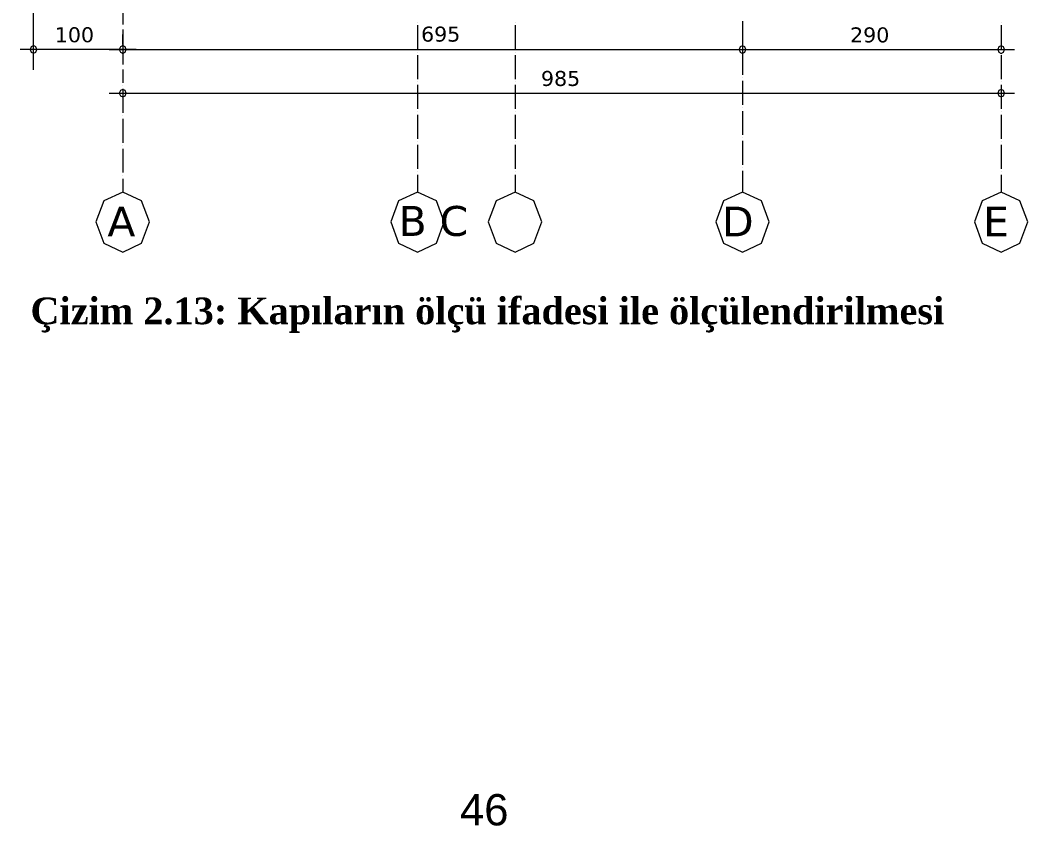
# Model space of a CAD drawing. Header units: millimetres. Extents: x 1.23 to 6.48, y 0.82 to 9.22.
# Drawn here: x 2.222 to 5.756, y 0.823 to 3.648 of the extents above; entities that cross this region are included whole.
import ezdxf

# ---------------------------------------------------------------- set-up
doc = ezdxf.new("R2010")
doc.units = ezdxf.units.MM
doc.layers.add('PDF_Geometry', color=7, linetype='Continuous', true_color=0x66ccff)
doc.layers.add('PDF_Text', color=7, linetype='Continuous')
doc.styles.add('PDF Arial', font='arial.ttf')
doc.styles.add('PDF Times New Roman Bold', font='timesbd.ttf')
doc.styles.add('PDF Verdana', font='verdana.ttf')

msp = doc.modelspace()

# ---------------------------------------------------------------- linework, layer by layer
at = {"layer": 'PDF_Geometry', "color": 7, "lineweight": 5}
for p, q in [((2.2693, 3.4734), (2.2693, 4.0188)), ((2.5818, 4.0188), (2.5818, 3.6321)), ((3.6153, 3.641), (3.6156, 3.641)), ((3.9579, 3.641), (3.9582, 3.641)), ((4.7553, 3.6446), (4.7553, 3.5607)), ((5.6619, 3.641), (5.6622, 3.641)), ((2.5818, 3.6148), (2.5818, 3.492)), ((3.6153, 3.6304), (3.6153, 3.5465)), ((3.9579, 3.6304), (3.9579, 3.5465)), ((4.7548, 3.6148), (4.7548, 3.492)), ((5.6619, 3.6304), (5.6619, 3.5465)), ((2.5818, 3.5621), (2.5818, 3.598)), ((2.6289, 3.5452), (2.2221, 3.5452)), ((2.2609, 3.5545), (2.2574, 3.5452)), ((2.2574, 3.5452), (2.2609, 3.5359)), ((2.2693, 3.5585), (2.2609, 3.5545)), ((2.2609, 3.5359), (2.2693, 3.5319)), ((2.2776, 3.5545), (2.2693, 3.5585)), ((2.2693, 3.5319), (2.2776, 3.5359)), ((2.2808, 3.5452), (2.2776, 3.5545)), ((2.2776, 3.5359), (2.2808, 3.5452)), ((2.5347, 3.5448), (4.802, 3.5448)), ((2.5735, 3.5545), (2.5699, 3.5452)), ((2.5735, 3.5541), (2.5699, 3.5448)), ((2.5699, 3.5452), (2.5735, 3.5359)), ((2.5699, 3.5448), (2.5735, 3.5355)), ((2.5818, 3.5585), (2.5735, 3.5545)), ((2.5818, 3.5576), (2.5735, 3.5541)), ((2.5735, 3.5359), (2.5818, 3.5319)), ((2.5735, 3.5355), (2.5818, 3.5315)), ((2.5901, 3.5545), (2.5818, 3.5585)), ((2.5901, 3.5541), (2.5818, 3.5576)), ((2.5818, 3.5319), (2.5901, 3.5359)), ((2.5818, 3.5315), (2.5901, 3.5355)), ((2.5937, 3.5452), (2.5901, 3.5545)), ((2.5937, 3.5448), (2.5901, 3.5541)), ((2.5901, 3.5359), (2.5937, 3.5452)), ((2.5901, 3.5355), (2.5937, 3.5448)), ((3.6153, 3.5359), (3.6156, 3.5359)), ((3.9579, 3.5359), (3.9582, 3.5359)), ((4.7077, 3.5448), (5.7087, 3.5448)), ((4.7465, 3.5541), (4.7434, 3.5448)), ((4.7465, 3.5541), (4.7434, 3.5448)), ((4.7434, 3.5448), (4.7465, 3.5355)), ((4.7434, 3.5448), (4.7465, 3.5355)), ((4.7548, 3.5576), (4.7465, 3.5541)), ((4.7548, 3.5576), (4.7465, 3.5541)), ((4.7465, 3.5355), (4.7548, 3.5315)), ((4.7465, 3.5355), (4.7548, 3.5315)), ((4.7632, 3.5541), (4.7548, 3.5576)), ((4.7632, 3.5541), (4.7548, 3.5576)), ((4.7548, 3.5315), (4.7632, 3.5355)), ((4.7548, 3.5315), (4.7632, 3.5355)), ((4.7553, 3.5501), (4.7556, 3.5501)), ((4.7553, 3.5395), (4.7553, 3.4556)), ((4.7668, 3.5448), (4.7632, 3.5541)), ((4.7668, 3.5448), (4.7632, 3.5541)), ((4.7632, 3.5355), (4.7668, 3.5448)), ((4.7632, 3.5355), (4.7668, 3.5448)), ((5.6536, 3.5541), (5.6501, 3.5448)), ((5.6501, 3.5448), (5.6536, 3.5355)), ((5.6619, 3.5576), (5.6536, 3.5541)), ((5.6536, 3.5355), (5.6619, 3.5315)), ((5.6702, 3.5541), (5.6619, 3.5576)), ((5.6619, 3.5359), (5.6622, 3.5359)), ((5.6619, 3.5315), (5.6702, 3.5355)), ((5.6734, 3.5448), (5.6702, 3.5541)), ((5.6702, 3.5355), (5.6734, 3.5448)), ((3.6153, 3.5257), (3.6153, 3.4414)), ((3.9579, 3.5257), (3.9579, 3.4414)), ((5.6619, 3.5257), (5.6619, 3.4414)), ((2.5818, 3.4747), (2.5818, 3.4277)), ((3.6153, 3.4312), (3.6156, 3.4312)), ((3.9579, 3.4312), (3.9582, 3.4312)), ((4.7553, 3.4454), (4.7556, 3.4454)), ((4.7553, 3.4348), (4.7553, 3.351)), ((5.6619, 3.4312), (5.6622, 3.4312)), ((2.5735, 3.4011), (2.5699, 3.3918)), ((2.5818, 3.4042), (2.5735, 3.4011)), ((2.5818, 3.4175), (2.5822, 3.4175)), ((2.5818, 3.4069), (2.5818, 3.323)), ((2.5901, 3.4011), (2.5818, 3.4042)), ((2.5937, 3.3918), (2.5901, 3.4011)), ((3.6153, 3.4206), (3.6153, 3.3368)), ((3.9579, 3.4206), (3.9579, 3.3368)), ((5.6536, 3.4011), (5.6501, 3.3918)), ((5.6619, 3.4042), (5.6536, 3.4011)), ((5.6619, 3.4206), (5.6619, 3.3368)), ((5.6702, 3.4011), (5.6619, 3.4042)), ((5.6734, 3.3918), (5.6702, 3.4011)), ((2.5347, 3.3918), (5.7087, 3.3918)), ((2.5699, 3.3918), (2.5735, 3.3825)), ((2.5735, 3.3825), (2.5818, 3.3785)), ((2.5818, 3.3785), (2.5901, 3.3825)), ((2.5901, 3.3825), (2.5937, 3.3918)), ((5.6501, 3.3918), (5.6536, 3.3825)), ((5.6536, 3.3825), (5.6619, 3.3785)), ((5.6619, 3.3785), (5.6702, 3.3825)), ((5.6702, 3.3825), (5.6734, 3.3918)), ((3.6153, 3.3261), (3.6156, 3.3261)), ((3.9579, 3.3261), (3.9582, 3.3261)), ((4.7553, 3.3399), (4.7556, 3.3399)), ((4.7553, 3.3293), (4.7553, 3.2454)), ((5.6619, 3.3261), (5.6622, 3.3261)), ((2.5818, 3.3124), (2.5822, 3.3124)), ((2.5818, 3.3022), (2.5818, 3.2179)), ((3.6153, 3.3155), (3.6153, 3.2312)), ((3.9579, 3.3155), (3.9579, 3.2312)), ((5.6619, 3.3155), (5.6619, 3.2312)), ((3.6153, 3.221), (3.6156, 3.221)), ((3.9579, 3.221), (3.9582, 3.221)), ((4.7553, 3.2352), (4.7556, 3.2352)), ((4.7553, 3.2246), (4.7553, 3.1408)), ((5.6619, 3.221), (5.6622, 3.221)), ((2.5818, 3.2077), (2.5822, 3.2077)), ((2.5818, 3.1967), (2.5818, 3.1133)), ((3.6153, 3.2104), (3.6153, 3.1266)), ((3.9579, 3.2104), (3.9579, 3.1266)), ((5.6619, 3.2104), (5.6619, 3.1266)), ((3.6153, 3.1159), (3.6156, 3.1159)), ((3.9579, 3.1159), (3.9582, 3.1159)), ((4.7553, 3.1301), (4.7556, 3.1301)), ((4.7553, 3.1195), (4.7553, 3.045)), ((5.6619, 3.1159), (5.6622, 3.1159)), ((2.5818, 3.1022), (2.5822, 3.1022)), ((2.5818, 3.092), (2.5818, 3.045)), ((3.6153, 3.1057), (3.6153, 3.045)), ((3.9579, 3.1057), (3.9579, 3.045)), ((5.6619, 3.1057), (5.6619, 3.045)), ((2.5818, 3.045), (2.5156, 3.0144)), ((2.6479, 3.0144), (2.5818, 3.045)), ((3.6153, 3.045), (3.549, 3.0144)), ((3.6818, 3.0144), (3.6153, 3.045)), ((3.9579, 3.045), (3.891, 3.0144)), ((4.0239, 3.0144), (3.9579, 3.045)), ((4.7553, 3.045), (4.689, 3.0144)), ((4.8218, 3.0144), (4.7553, 3.045)), ((5.6619, 3.045), (5.5958, 3.0144)), ((5.728, 3.0144), (5.6619, 3.045)), ((2.5156, 3.0144), (2.4879, 2.9403)), ((2.6753, 2.9403), (2.6479, 3.0144)), ((3.549, 3.0144), (3.5214, 2.9403)), ((3.7094, 2.9403), (3.6818, 3.0144)), ((3.891, 3.0144), (3.8635, 2.9403)), ((4.0514, 2.9403), (4.0239, 3.0144)), ((4.689, 3.0144), (4.6617, 2.9403)), ((4.8491, 2.9403), (4.8218, 3.0144)), ((5.5958, 3.0144), (5.5684, 2.9403)), ((5.7558, 2.9403), (5.728, 3.0144)), ((2.4879, 2.9403), (2.5156, 2.8663)), ((2.6479, 2.8663), (2.6753, 2.9403)), ((3.5214, 2.9403), (3.549, 2.8663)), ((3.6818, 2.8663), (3.7094, 2.9403)), ((3.8635, 2.9403), (3.891, 2.8663)), ((4.0239, 2.8663), (4.0514, 2.9403)), ((4.6617, 2.9403), (4.689, 2.8663)), ((4.8218, 2.8663), (4.8491, 2.9403)), ((5.5684, 2.9403), (5.5958, 2.8663)), ((5.728, 2.8663), (5.7558, 2.9403)), ((2.5156, 2.8663), (2.5818, 2.8348)), ((2.5818, 2.8348), (2.6479, 2.8663)), ((3.549, 2.8663), (3.6153, 2.8348)), ((3.6153, 2.8348), (3.6818, 2.8663)), ((3.891, 2.8663), (3.9579, 2.8348)), ((3.9579, 2.8348), (4.0239, 2.8663)), ((4.689, 2.8663), (4.7553, 2.8348)), ((4.7553, 2.8348), (4.8218, 2.8663)), ((5.5958, 2.8663), (5.6619, 2.8348)), ((5.6619, 2.8348), (5.728, 2.8663))]:
    msp.add_line(p, q, dxfattribs=at)

# ---------------------------------------------------------------- texts
at = {"layer": 'PDF_Text'}
for s, height, style, p in [('100', 0.05255, 'PDF Verdana', (2.3436, 3.5705)), ('695', 0.05255, 'PDF Verdana', (3.628, 3.5727)), ('290', 0.05255, 'PDF Verdana', (5.1324, 3.57)), ('985', 0.05255, 'PDF Verdana', (4.0484, 3.4172)), ('A', 0.1048, 'PDF Verdana', (2.5279, 2.8896)), ('B C', 0.10478, 'PDF Verdana', (3.5491, 2.8915)), ('D', 0.1048, 'PDF Verdana', (4.6835, 2.8896)), ('E', 0.1048, 'PDF Verdana', (5.599, 2.8896)), ('Çizim 2.13: Kapıların ölçü ifadesi ile ölçülendirilmesi', 0.093483, 'PDF Times New Roman Bold', (2.2581, 2.5819))]:
    msp.add_text(s, height=height, dxfattribs=dict(at, style=style)).set_placement(p)
at = {"layer": 'PDF_Text', "insert": (3.764, 0.823), "char_height": 0.10976, "attachment_point": 7, "style": 'PDF Arial'}
msp.add_mtext('46', dxfattribs=at)

doc.saveas('drawing.dxf')
